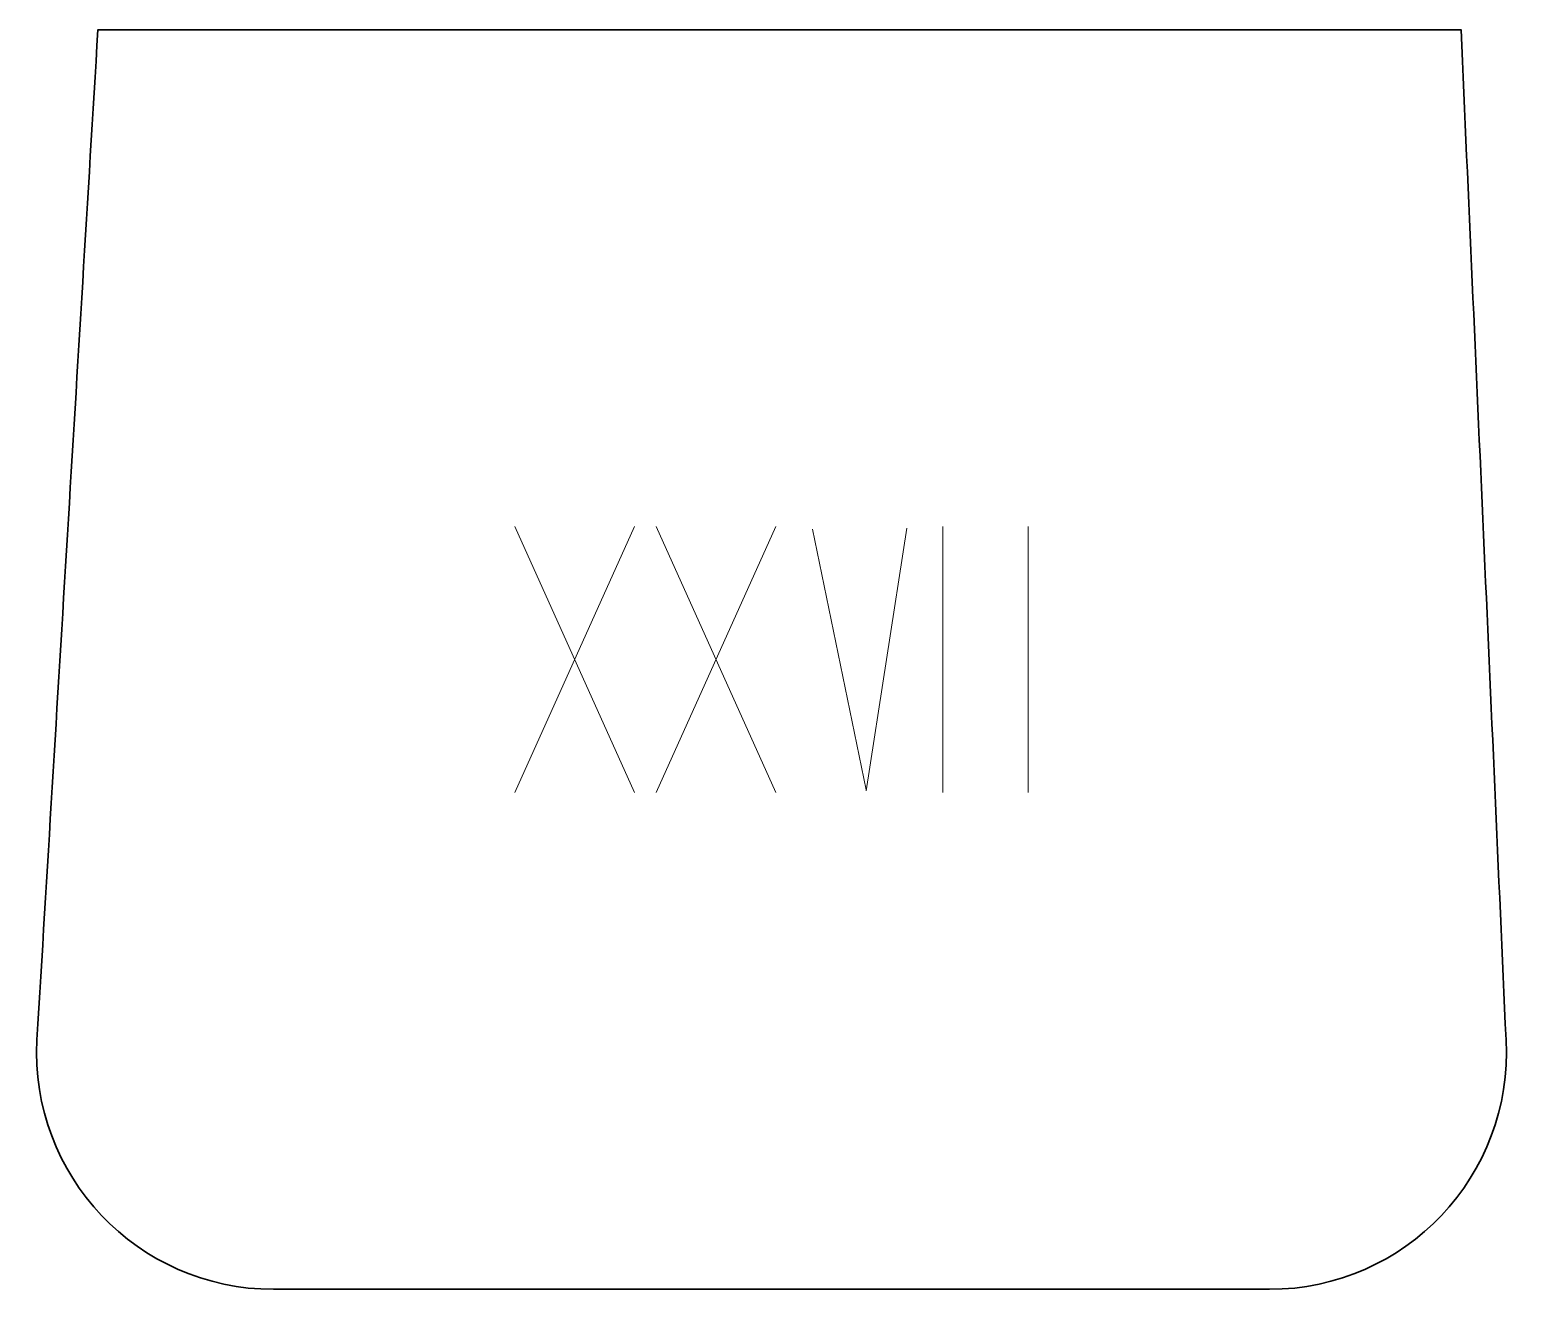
# Model space of a CAD drawing. Header units: millimetres. Extents: x -1 to 270, y -230 to 0.
import ezdxf

# ---------------------------------------------------------------- set-up
doc = ezdxf.new("R2010")
doc.units = ezdxf.units.MM
doc.header["$MEASUREMENT"] = 0
doc.layers.add('Capa 1', color=7, linetype='Continuous', lineweight=0)

# ---------------------------------------------------------------- blocks, each defined once
blk = doc.blocks.new('Block_1')
at = {"layer": 'Capa 1', "color": 18, "lineweight": 20, "true_color": 0x000000}
for p, q in [((87.33, -139.3), (109.2, -90.7)), ((87.33, -90.7), (109.2, -139.3)), ((113.14, -139.3), (135.01, -90.7)), ((113.14, -90.7), (135.01, -139.3)), ((151.5, -138.8), (141.7, -91.2)), ((151.5, -139.01), (158.92, -90.99)), ((165.47, -139.3), (165.47, -90.7)), ((181.05, -139.3), (181.05, -90.7))]:
    blk.add_line(p, q, dxfattribs=at)
blk = doc.blocks.new('Block_0')
at = {"layer": 'Capa 1', "color": 250, "lineweight": 35, "true_color": 0x211915}
blk.add_open_spline([(225.14, -230), (225.14, -230), (43.24, -230), (43.24, -230), (18.44, -230), (-1.27, -209.19), (0.06, -184.43), (3.77, -122.95), (7.48, -61.48), (11.19, 0), (24.45, 0), (37.72, 0), (50.99, 0), (50.99, 0), (217.39, 0), (217.39, 0), (231.63, 0), (245.86, 0), (260.1, 0), (262.84, -61.48), (265.58, -122.95), (268.32, -184.43), (269.65, -209.19), (249.94, -230), (225.14, -230)], degree=3, knots=[0, 0, 0, 0, 1, 1, 1, 2, 2, 2, 3, 3, 3, 4, 4, 4, 5, 5, 5, 6, 6, 6, 7, 7, 7, 8, 8, 8, 8], dxfattribs=at)
at = {"layer": 'Capa 1'}
blk.add_blockref('Block_1', (0, 0), dxfattribs=at)

msp = doc.modelspace()

# ---------------------------------------------------------------- block references
at = {"layer": 'Capa 1'}
msp.add_blockref('Block_0', (0, 0), dxfattribs=at)

doc.saveas('drawing.dxf')
